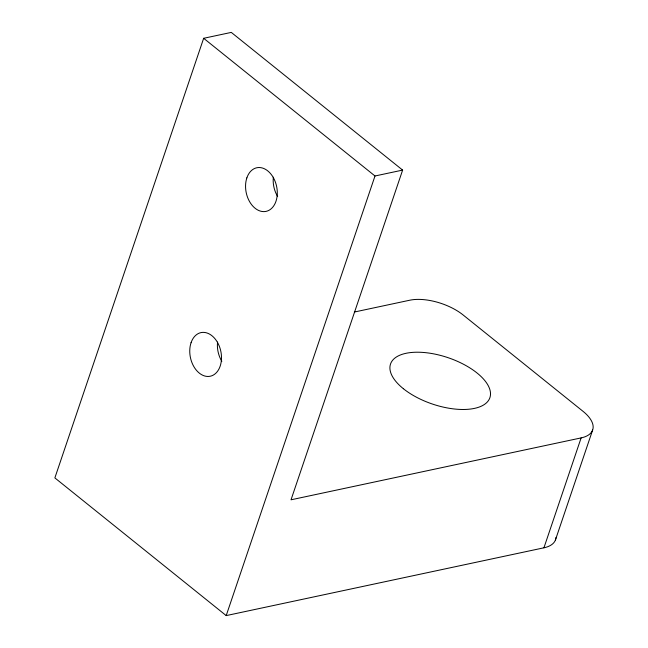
<?xml version="1.0" encoding="UTF-8"?>
<svg xmlns="http://www.w3.org/2000/svg" width="648" height="648" viewBox="0 0 648 648"><rect width="100%" height="100%" fill="white"/><g stroke="black" fill="none" stroke-linecap="round" stroke-linejoin="round"><path stroke-width="0.97" d="M354.351 312.036L409.795 300.21A39.35 18.355 18.7 0 1 463.126 314.969L583.062 411.359A39.35 18.355 18.7 0 1 581.126 437.902L291.025 499.802L402.627 170.092L231.287 32.4L203.658 38.297L54.861 477.908L226.201 615.6L543.931 547.803A39.35 18.355 18.7 0 0 555.935 537.589M226.201 615.6L374.998 175.989L402.627 170.092M543.931 547.803L581.126 437.902M555.441 539.946L592.637 430.045M203.658 38.297L374.998 175.989M277.644 196.457A22.299 15.52 78 0 1 273.351 177.204M221.843 361.309A22.299 15.52 78 0 1 217.558 342.055M246.864 177.868A22.299 15.52 78 0 0 263.234 211.604A22.299 15.52 78 0 0 274.185 179.245A22.299 15.52 78 0 0 246.864 177.868M191.063 342.719A22.299 15.52 78 0 0 207.433 376.456A22.299 15.52 78 0 0 218.384 344.096A22.299 15.52 78 0 0 191.063 342.719M403.364 388.703A52.464 24.47 18.7 0 0 488.3 400.764A52.464 24.47 18.7 0 0 428.944 353.071A52.464 24.47 18.7 0 0 403.364 388.703"/></g></svg>
